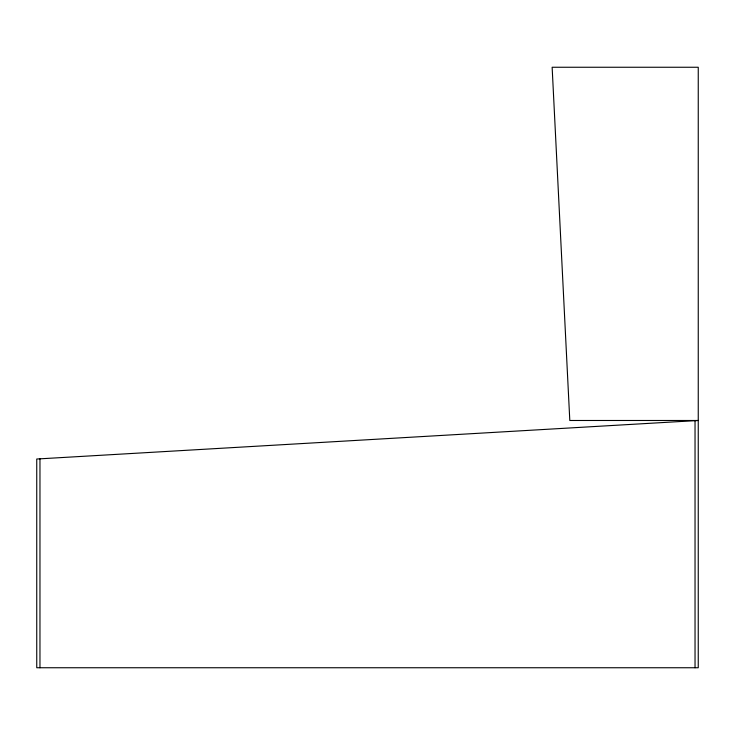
<?xml version="1.0" encoding="UTF-8"?>
<svg xmlns="http://www.w3.org/2000/svg" width="735" height="735" viewBox="0 0 735 735"><rect width="100%" height="100%" fill="white"/><g stroke="black" fill="none" stroke-linecap="round" stroke-linejoin="round"><path stroke-width="1.1" d="M695.034 420.668L695.034 667.747M39.966 458.833L39.966 667.747M698.25 420.484L36.75 459.017L36.75 667.747L698.25 667.747L698.25 67.252L552.141 67.252L569.8 420.484L698.25 420.484"/></g></svg>
